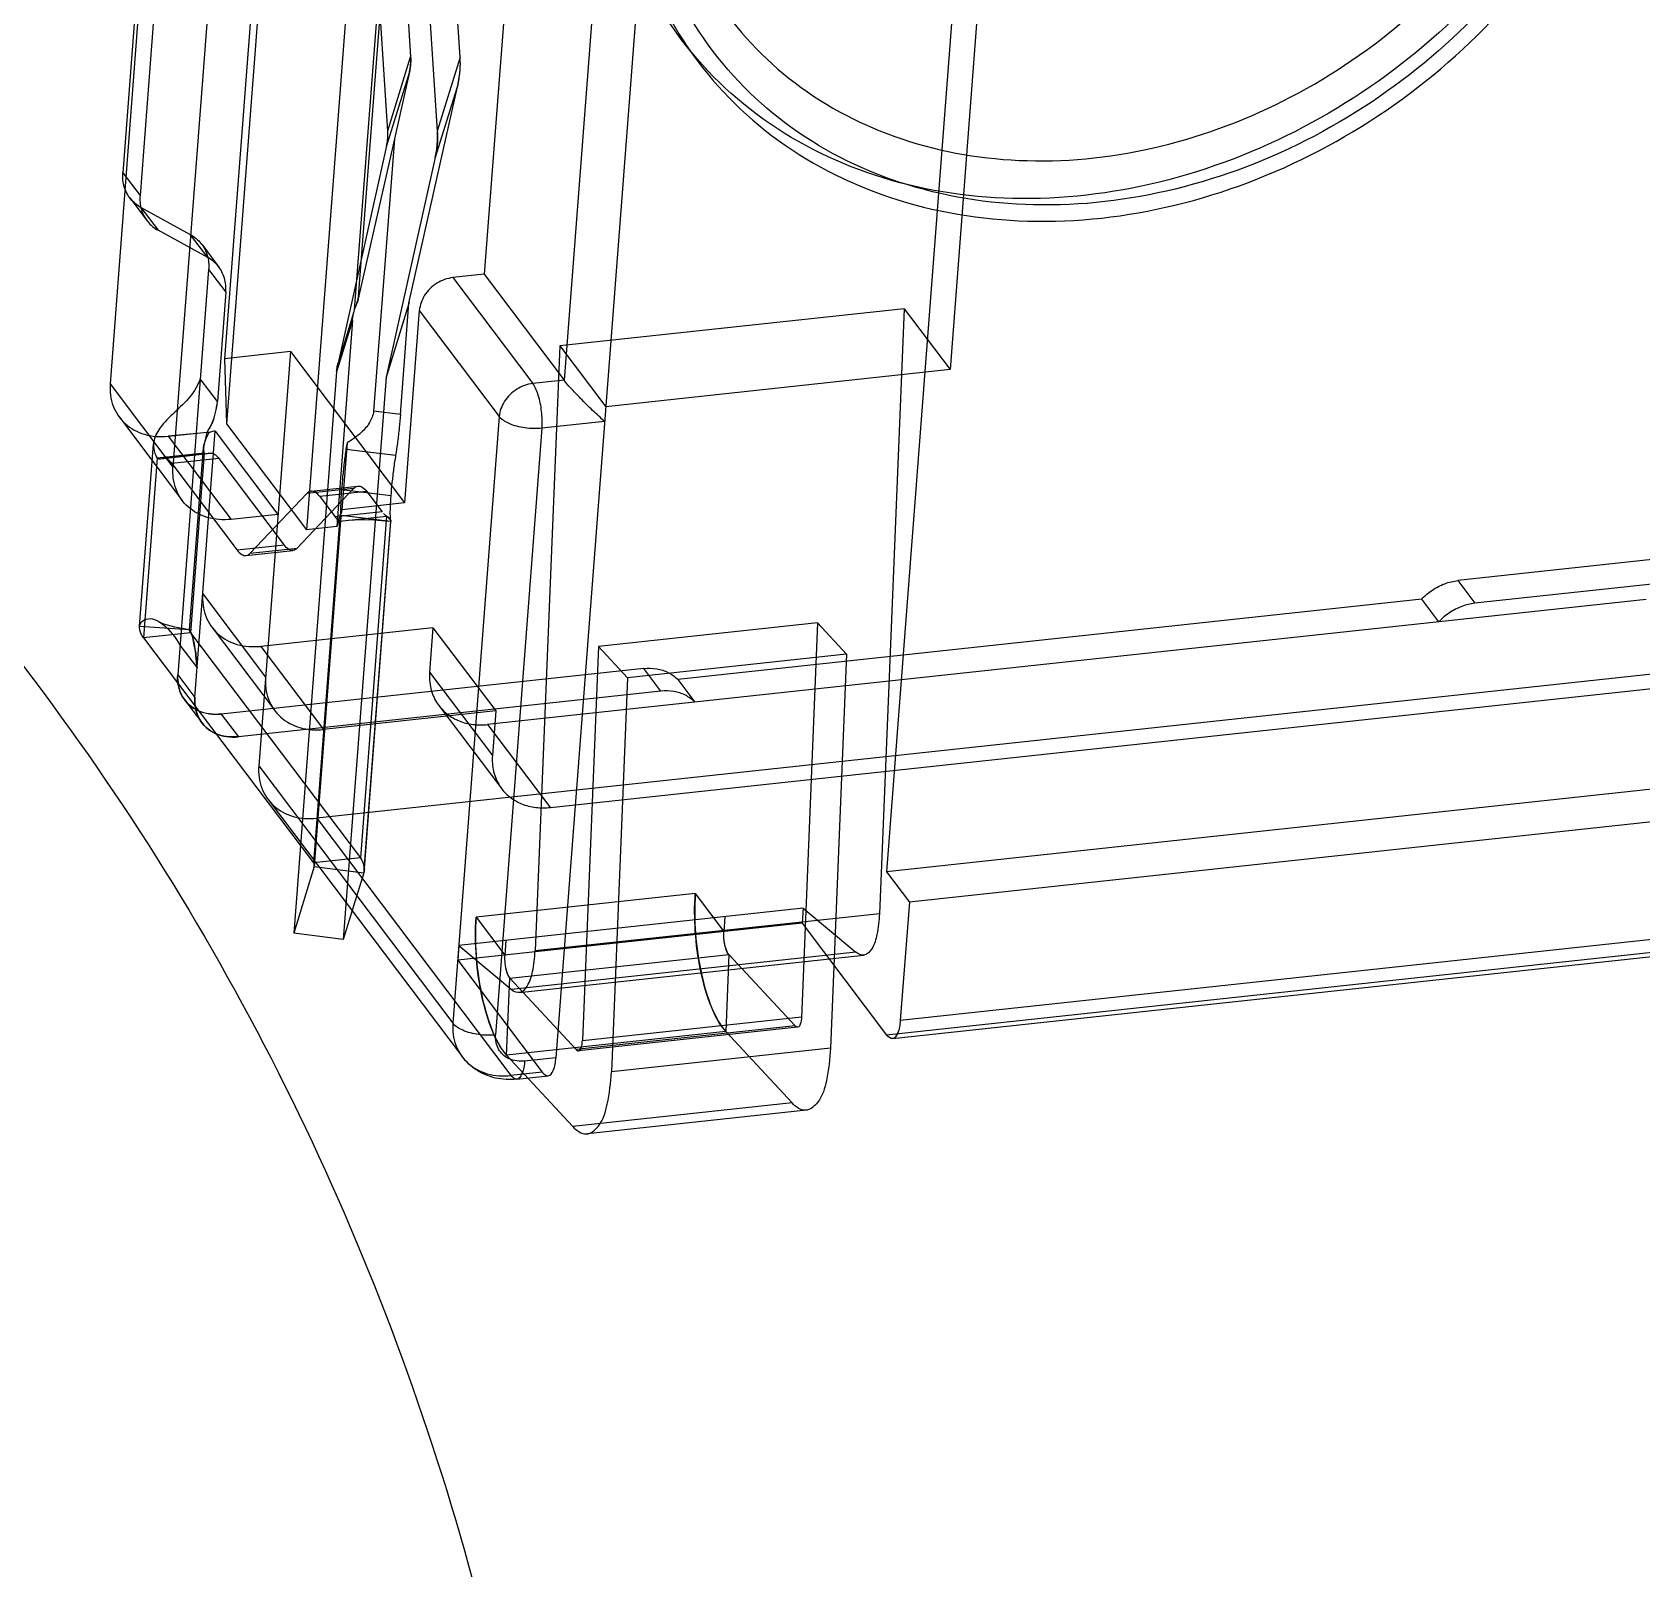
# Model space of a CAD drawing. Header units: millimetres. Extents: x 0 to 594, y 0 to 420.
# Drawn here: x 94.557 to 99.376, y 107.662 to 112.262 of the extents above; entities that cross this region are included whole.
import ezdxf

# ---------------------------------------------------------------- set-up
doc = ezdxf.new("R2010")
doc.units = ezdxf.units.MM
doc.header["$LTSCALE"] = 32.67
doc.layers.get('0').update_dxf_attribs({"linetype": 'CONTINUOUS'})

msp = doc.modelspace()

# ---------------------------------------------------------------- linework, layer by layer
at = {"color": 7, "linetype": 'CONTINUOUS'}
for p, q in [((96.5312, 114.5068), (96.1247, 109.1922)), ((95.0406, 114.4868), (94.7899, 111.2095)), ((97.4668, 114.3544), (97.1144, 109.7484)), ((95.2287, 114.2377), (94.978, 110.9603)), ((94.9935, 114.0015), (94.8282, 111.8408)), ((95.0448, 113.9336), (94.8795, 111.7728)), ((95.3357, 113.9418), (95.1325, 111.2845)), ((95.3417, 113.7465), (95.1384, 111.0892)), ((95.581, 113.4294), (95.3777, 110.7721)), ((95.6397, 112.8655), (95.5319, 111.457)), ((95.8379, 112.1866), (95.7931, 112.8677)), ((96.0115, 112.866), (95.9099, 111.5374)), ((95.6251, 112.7906), (95.5211, 111.4312)), ((95.6214, 111.9658), (95.5767, 112.6452)), ((95.7248, 112.6467), (95.7696, 111.9656)), ((97.4132, 112.6694), (97.3048, 111.2521)), ((96.2508, 112.549), (96.1492, 111.2203)), ((95.6759, 112.3958), (95.6896, 112.188)), ((95.6213, 111.967), (95.6896, 112.188)), ((95.6861, 112.1429), (95.6179, 111.9218)), ((95.6861, 112.1429), (95.6412, 111.9424)), ((95.8379, 112.1866), (95.7696, 111.9656)), ((95.6847, 111.4505), (95.8318, 112.1076)), ((95.8318, 112.1076), (95.7636, 111.8865)), ((95.6179, 111.9218), (95.4713, 111.2675)), ((95.6412, 111.9424), (95.5347, 111.4726)), ((95.6412, 111.9424), (95.5789, 111.1271)), ((95.7636, 111.8865), (95.6164, 111.2294)), ((94.8282, 111.8408), (94.8795, 111.7728)), ((94.8824, 111.737), (94.9337, 111.669)), ((95.0308, 111.6555), (94.8824, 111.737)), ((95.0821, 111.5876), (94.9337, 111.669)), ((95.0821, 111.5876), (95.0308, 111.6555)), ((95.085, 111.5517), (94.9922, 110.3385)), ((95.085, 111.5517), (95.1363, 111.4838)), ((95.9099, 111.5374), (95.8162, 111.5273)), ((95.8162, 111.5273), (96.0555, 111.2102)), ((95.9099, 111.5374), (96.1492, 111.2203)), ((95.1363, 111.4838), (95.1112, 111.1563)), ((95.5347, 111.4726), (95.5264, 111.446)), ((95.519, 111.4219), (95.4713, 111.2675)), ((95.5211, 111.4312), (95.519, 111.4219)), ((95.5264, 111.446), (95.5211, 111.4312)), ((95.6162, 111.2266), (95.6845, 111.4476)), ((95.6853, 111.4532), (95.617, 111.2322)), ((95.6592, 111.1171), (95.6847, 111.4505)), ((95.7157, 111.4286), (95.6716, 110.8528)), ((95.7157, 111.4286), (95.955, 111.1115)), ((97.1673, 111.4342), (96.1363, 111.3229)), ((97.1673, 111.4342), (97.0933, 109.6231)), ((97.1673, 111.4342), (97.3048, 111.2521)), ((95.5155, 111.3991), (95.468, 111.2451)), ((95.5155, 111.3991), (95.4683, 110.7819)), ((96.1363, 111.3229), (96.0622, 109.5118)), ((96.1363, 111.3229), (96.2737, 111.1408)), ((95.3297, 111.3058), (95.1325, 111.2845)), ((95.1325, 111.2845), (95.1384, 111.0892)), ((95.3297, 111.3058), (95.2349, 110.0657)), ((95.3297, 111.3058), (95.6716, 110.8528)), ((95.1112, 111.1563), (95.0599, 111.2243)), ((95.468, 111.2451), (95.3395, 109.565)), ((95.6164, 111.2294), (95.4877, 109.5465)), ((97.3048, 111.2521), (96.2737, 111.1408)), ((94.7899, 111.2095), (94.978, 110.9603)), ((96.1492, 111.2203), (96.0555, 111.2102)), ((95.1384, 111.0892), (95.3777, 110.7721)), ((95.6592, 111.1171), (95.5789, 111.1271)), ((95.955, 111.1115), (95.8161, 109.2957)), ((96.2703, 111.0966), (96.0829, 111.0763)), ((94.9638, 111.0526), (95.0803, 111.0651)), ((95.0818, 111.0637), (94.9638, 111.0526)), ((94.9638, 111.0526), (95.1519, 110.8034)), ((95.0435, 110.2705), (95.1044, 111.0677)), ((95.1044, 111.0677), (95.2925, 110.8186)), ((95.4994, 111.0324), (95.4842, 110.8326)), ((95.4994, 111.0324), (95.4978, 111.0201)), ((96.0829, 111.0763), (95.944, 109.2605)), ((94.9312, 110.9871), (94.89, 110.4491)), ((95.0718, 111.0022), (94.9312, 110.9871)), ((94.9449, 110.9861), (95.0855, 111.0013)), ((95.1155, 110.9859), (94.9749, 110.9707)), ((95.0718, 111.0022), (95.0306, 110.4643)), ((95.1155, 110.9859), (95.3111, 110.7268)), ((95.497, 111.0141), (95.4986, 111.0262)), ((95.497, 111.0141), (95.6447, 110.9957)), ((94.9749, 110.9707), (95.1705, 110.7116)), ((95.5191, 110.896), (95.3503, 110.7177)), ((95.5191, 110.896), (95.3785, 110.8809)), ((95.5584, 110.8869), (95.4178, 110.8717)), ((95.6302, 110.8743), (95.4837, 110.8925)), ((95.5584, 110.8869), (95.6041, 110.8263)), ((95.3785, 110.8809), (95.2097, 110.7025)), ((95.4178, 110.8717), (95.4636, 110.8111)), ((95.6716, 110.8528), (95.4842, 110.8326)), ((95.2925, 110.8186), (95.1519, 110.8034)), ((95.4767, 110.7983), (95.3985, 109.7755)), ((95.401, 109.7642), (95.4814, 110.8156)), ((95.6041, 110.8263), (95.4636, 110.8111)), ((95.4805, 110.8213), (95.4683, 110.7819)), ((95.4683, 110.7819), (95.4809, 110.8212)), ((95.4767, 110.7983), (95.6173, 110.8135)), ((95.4808, 110.8191), (95.4809, 110.8212)), ((95.4809, 110.8212), (95.4842, 110.8326)), ((95.4842, 110.8326), (95.4813, 110.8212)), ((95.6296, 110.7971), (95.4814, 110.8156)), ((95.6173, 110.8135), (95.5391, 109.7906)), ((95.6296, 110.7971), (95.5492, 109.7457)), ((95.4683, 110.7819), (95.3777, 110.7721)), ((100.0903, 110.7571), (98.8249, 110.6205)), ((95.3111, 110.7268), (95.1705, 110.7116)), ((95.2097, 110.7025), (95.3503, 110.7177)), ((100.1416, 110.6891), (98.8762, 110.5525)), ((98.8249, 110.6205), (98.8762, 110.5525)), ((95.0672, 110.5806), (95.2552, 110.3314)), ((99.3884, 110.5639), (95.9203, 110.1895)), ((98.7168, 110.5649), (96.4894, 110.3244)), ((98.768, 110.4969), (98.7168, 110.5649)), ((95.0276, 110.4728), (94.878, 110.4833)), ((95.0306, 110.4643), (94.89, 110.4491)), ((95.0306, 110.4643), (95.5391, 109.7906)), ((95.7566, 110.4793), (95.2411, 110.4236)), ((95.7566, 110.4793), (95.7464, 110.3464)), ((95.7566, 110.4793), (95.9446, 110.2302)), ((96.9083, 110.4936), (96.2522, 110.4228)), ((96.9083, 110.4936), (96.8599, 109.3112)), ((96.9083, 110.4936), (96.9949, 110.4001)), ((94.89, 110.4491), (95.3985, 109.7755)), ((94.999, 110.4271), (95.0502, 110.3591)), ((95.2411, 110.4236), (95.4291, 110.1745)), ((100.2827, 110.4349), (95.4088, 109.9088)), ((96.2522, 110.4228), (96.204, 109.2439)), ((96.2522, 110.4228), (96.3388, 110.3293)), ((96.388, 110.3574), (95.1226, 110.2208)), ((96.9949, 110.4001), (96.3388, 110.3293)), ((96.4392, 110.2895), (96.388, 110.3574)), ((96.9949, 110.4001), (96.9467, 109.2212)), ((94.9922, 110.3385), (95.0435, 110.2705)), ((95.7464, 110.3464), (95.9345, 110.0973)), ((99.5764, 110.3148), (96.1084, 109.9404)), ((96.3388, 110.3293), (96.2906, 109.1504)), ((96.4894, 110.3244), (96.5407, 110.2565)), ((96.4392, 110.2895), (95.1739, 110.1529)), ((95.1226, 110.2208), (95.1739, 110.1529)), ((95.9446, 110.2302), (95.4291, 110.1745)), ((95.9446, 110.2302), (95.9345, 110.0973)), ((95.9203, 110.1895), (96.1084, 109.9404)), ((95.2349, 110.0657), (95.8161, 109.2957)), ((99.7389, 110.0317), (97.1144, 109.7484)), ((99.8072, 109.9411), (97.1828, 109.6578)), ((95.4088, 109.9088), (95.99, 109.1388)), ((95.5391, 109.7906), (95.3985, 109.7755)), ((95.401, 109.7642), (95.3395, 109.565)), ((95.401, 109.7642), (95.5493, 109.7457)), ((95.5492, 109.7457), (95.4877, 109.5465)), ((97.1144, 109.7484), (97.1828, 109.6578)), ((96.542, 109.6833), (95.8858, 109.6125)), ((96.542, 109.6833), (96.6274, 109.5701)), ((96.8651, 109.6397), (95.8341, 109.5284)), ((96.8651, 109.6397), (96.8617, 109.5954)), ((96.8651, 109.6397), (97.0225, 109.5077)), ((97.1828, 109.6578), (97.1557, 109.3035)), ((96.8617, 109.5954), (95.8307, 109.4841)), ((95.8858, 109.6125), (95.9713, 109.4992)), ((97.0933, 109.6231), (96.0622, 109.5118)), ((96.6308, 109.6144), (96.6274, 109.5701)), ((96.8617, 109.5954), (97.1147, 109.2602)), ((99.7801, 109.5868), (97.1557, 109.3035)), ((95.4877, 109.5465), (95.3395, 109.565)), ((95.9747, 109.5435), (95.9713, 109.4992)), ((99.7392, 109.5435), (97.1147, 109.2602)), ((95.8341, 109.5284), (95.8307, 109.4841)), ((95.8341, 109.5284), (95.9915, 109.3964)), ((95.9865, 109.4305), (96.6426, 109.5013)), ((97.0225, 109.5077), (95.9915, 109.3964)), ((96.6426, 109.5013), (96.6332, 109.2709)), ((96.6426, 109.5013), (96.8409, 109.2873)), ((95.8307, 109.4841), (96.0837, 109.1489)), ((95.9771, 109.2), (95.9865, 109.4305)), ((96.1848, 109.2165), (95.9865, 109.4305)), ((96.204, 109.2439), (96.8601, 109.3147)), ((96.6332, 109.2709), (95.9771, 109.2)), ((96.8409, 109.2873), (96.1848, 109.2165)), ((96.6332, 109.2709), (96.8315, 109.0568)), ((96.9467, 109.2212), (96.2906, 109.1504)), ((95.9771, 109.2), (96.1753, 108.986)), ((96.1247, 109.1922), (96.0309, 109.182)), ((96.0837, 109.1489), (95.99, 109.1388)), ((96.8315, 109.0568), (96.1753, 108.986))]:
    msp.add_line(p, q, dxfattribs=at)
at = {"color": 6, "linetype": 'CONTINUOUS'}
for p, q in [((96.4995, 112.2408), (96.5508, 112.1729)), ((94.8491, 111.7656), (94.9004, 111.6976)), ((95.0641, 111.6269), (95.1154, 111.559)), ((94.8178, 111.1092), (95.0058, 110.8601)), ((94.878, 110.4841), (94.9197, 111.0291)), ((94.9411, 110.9853), (95.0817, 111.0005)), ((94.9487, 110.987), (95.0893, 111.0022)), ((95.0276, 110.4726), (95.0693, 111.0177)), ((95.3915, 110.888), (95.5321, 110.9032)), ((95.4015, 109.7666), (95.4815, 110.8125)), ((95.551, 109.7552), (95.6308, 110.7987)), ((95.1968, 110.6954), (95.3373, 110.7105)), ((95.095, 110.4803), (95.283, 110.2312)), ((95.0131, 110.2633), (95.0643, 110.1954)), ((95.7743, 110.2462), (95.9623, 109.9971)), ((95.2627, 109.9655), (95.8439, 109.1954)), ((96.0144, 109.3877), (97.0454, 109.499)), ((97.1322, 109.2493), (99.7567, 109.5326)), ((96.8481, 109.2837), (96.192, 109.2129)), ((96.0075, 109.1279), (96.1012, 109.138)), ((96.875, 109.0351), (96.2189, 108.9643))]:
    msp.add_line(p, q, dxfattribs=at)
at = {"color": 7, "linetype": 'CONTINUOUS'}
msp.add_lwpolyline([(95.4814, 110.8156), (95.4811, 110.8173), (95.4808, 110.8191), (95.4805, 110.8213)], dxfattribs=at)
at = {"color": 6, "linetype": 'CONTINUOUS'}
for points in [[(95.5022, 110.8011), (95.5409, 110.8032), (95.5808, 110.802), (95.6242, 110.7978)], [(95.0278, 110.4731), (94.9834, 110.4806), (94.9506, 110.4901), (94.9367, 110.4961)]]:
    msp.add_lwpolyline(points, dxfattribs=at)
at = {"color": 7, "linetype": 'CONTINUOUS'}
for centre, radius, start, end in [((95.5296, 112.1774), 0.1604, 355.6376, 3.7893), ((95.5327, 112.1772), 0.1572, 347.3822, 355.6401), ((95.5633, 112.1677), 0.2752, 347.3822, 355.6401), ((95.5578, 112.1681), 0.2807, 355.6376, 3.7893), ((95.4609, 111.9564), 0.1608, 355.6482, 3.7787), ((95.4888, 111.9471), 0.2815, 355.6496, 3.7774), ((95.4642, 111.9562), 0.1575, 347.3874, 355.634), ((95.4946, 111.9467), 0.2756, 347.3886, 355.6336), ((95.5759, 111.4282), 0.0526, 146.847, 160.2716), ((95.6329, 111.4077), 0.1131, 154.875, 160.2303), ((95.625, 111.2331), 0.1575, 167.3874, 175.634)]:
    msp.add_arc(centre, radius, start, end, dxfattribs=at)
for points, knots in [([(74.7769, 102.3024), (74.8599, 103.3883), (75.4111, 105.6009), (77.1724, 108.582), (79.715, 111.0695), (82.8038, 112.833), (86.1547, 113.7095), (88.9616, 113.6157), (91.0053, 113.0233), (92.3839, 112.3473), (93.592, 111.4497), (94.2653, 110.7156), (94.5615, 110.3231)], [0, 0, 0, 0, 0.122876, 0.252494, 0.386115, 0.519736, 0.649358, 0.772234, 0.831116, 0.888409, 0.94452, 1, 1, 1, 1]), ([(99.363, 113.4018), (99.3511, 113.2588), (99.2848, 112.968), (99.0691, 112.5702), (98.7574, 112.2266), (98.3723, 111.962), (97.9424, 111.7965), (97.4998, 111.7441), (97.0794, 111.8112), (96.7144, 111.9961), (96.4382, 112.2874), (96.2781, 112.6595), (96.2603, 112.9318), (96.27, 113.0679)], [0, 0, 0, 0, 0.091198, 0.18667, 0.284568, 0.383307, 0.480933, 0.57451, 0.663334, 0.747648, 0.829893, 0.913305, 1, 1, 1, 1]), ([(96.4335, 113.0587), (96.4242, 112.9363), (96.4409, 112.6916), (96.5832, 112.356), (96.8311, 112.0912), (97.1609, 111.9216), (97.5422, 111.8589), (97.944, 111.905), (98.3354, 112.0544), (98.6866, 112.2948), (98.9708, 112.6077), (99.1658, 112.9691), (99.227, 113.2321), (99.2369, 113.3613)], [0, 0, 0, 0, 0.086042, 0.168716, 0.250769, 0.335203, 0.424075, 0.517861, 0.615518, 0.714948, 0.813603, 0.909131, 1, 1, 1, 1]), ([(96.3212, 112.9999), (96.3109, 112.8649), (96.3293, 112.5949), (96.4863, 112.2246), (96.7599, 111.9324), (97.1238, 111.7453), (97.5445, 111.6762), (97.9878, 111.727), (98.4196, 111.8918), (98.8071, 112.157), (99.1207, 112.5023), (99.3359, 112.901), (99.4034, 113.1913), (99.4143, 113.3338)], [0, 0, 0, 0, 0.086042, 0.168716, 0.250769, 0.335203, 0.424075, 0.517861, 0.615518, 0.714948, 0.813603, 0.909131, 1, 1, 1, 1]), ([(99.3631, 113.3283), (99.3515, 113.19), (99.2874, 112.9089), (99.0789, 112.5243), (98.7775, 112.1921), (98.4052, 111.9363), (97.9895, 111.7762), (97.5616, 111.7255), (97.1551, 111.7904), (96.8022, 111.9691), (96.5351, 112.2508), (96.3803, 112.6107), (96.3631, 112.8739), (96.3725, 113.0055)], [0, 0, 0, 0, 0.091198, 0.18667, 0.284568, 0.383307, 0.480933, 0.57451, 0.663334, 0.747648, 0.829893, 0.913305, 1, 1, 1, 1]), ([(95.6896, 112.188), (95.6899, 112.183), (95.6901, 112.1728), (95.689, 112.1577), (95.6872, 112.1478), (95.6861, 112.1429)], [0, 0, 0, 0, 0.334948, 0.668078, 1, 1, 1, 1]), ([(95.8318, 112.1076), (95.8338, 112.1161), (95.8368, 112.1336), (95.8388, 112.16), (95.8385, 112.1778), (95.8379, 112.1866)], [0, 0, 0, 0, 0.331922, 0.665052, 1, 1, 1, 1]), ([(95.6171, 111.9186), (95.6184, 111.9238), (95.6204, 111.9343), (95.6218, 111.9501), (95.6217, 111.9606), (95.6214, 111.9658)], [0, 0, 0, 0, 0.340849, 0.668616, 1, 1, 1, 1]), ([(95.7696, 111.9656), (95.7702, 111.9567), (95.7705, 111.939), (95.7685, 111.9125), (95.7655, 111.8951), (95.7636, 111.8865)], [0, 0, 0, 0, 0.334948, 0.668078, 1, 1, 1, 1]), ([(94.8824, 111.737), (94.8705, 111.7435), (94.849, 111.7612), (94.8297, 111.7986), (94.8272, 111.8267), (94.8282, 111.8408)], [0, 0, 0, 0, 0.329633, 0.657927, 1, 1, 1, 1]), ([(94.8795, 111.7728), (94.8784, 111.7588), (94.8809, 111.7307), (94.9003, 111.6932), (94.9218, 111.6755), (94.9337, 111.669)], [0, 0, 0, 0, 0.342073, 0.670367, 1, 1, 1, 1]), ([(95.0308, 111.6555), (95.0427, 111.649), (95.0642, 111.6313), (95.0836, 111.5939), (95.0861, 111.5658), (95.085, 111.5517)], [0, 0, 0, 0, 0.329633, 0.657927, 1, 1, 1, 1]), ([(95.1363, 111.4838), (95.1373, 111.4978), (95.1348, 111.526), (95.1155, 111.5634), (95.094, 111.5811), (95.0821, 111.5876)], [0, 0, 0, 0, 0.342073, 0.670367, 1, 1, 1, 1]), ([(95.8162, 111.5273), (95.7994, 111.5249), (95.7662, 111.5134), (95.7288, 111.4773), (95.7175, 111.4446), (95.7157, 111.4286)], [0, 0, 0, 0, 0.337776, 0.677627, 1, 1, 1, 1]), ([(95.5155, 111.3991), (95.5157, 111.4016), (95.5163, 111.4067), (95.5174, 111.4143), (95.5184, 111.4194), (95.519, 111.4219)], [0, 0, 0, 0, 0.329852, 0.663174, 1, 1, 1, 1]), ([(95.0599, 111.2243), (95.053, 111.2048), (95.0308, 111.1674), (94.9828, 111.1247), (94.941, 111.0835), (94.9143, 111.0349), (94.9223, 111.0005), (94.9312, 110.9871)], [0, 0, 0, 0, 0.216492, 0.442853, 0.669998, 0.831532, 1, 1, 1, 1]), ([(95.468, 111.2451), (95.4682, 111.2479), (95.4688, 111.2535), (95.4702, 111.2626), (95.4716, 111.2688), (95.4724, 111.2722)], [0, 0, 0, 0, 0.307143, 0.613683, 1, 1, 1, 1]), ([(94.7899, 111.2095), (94.7887, 111.187), (94.7935, 111.142), (94.8323, 111.0858), (94.8932, 111.0529), (94.9401, 111.0504), (94.9638, 111.0526)], [0, 0, 0, 0, 0.251334, 0.489098, 0.733398, 1, 1, 1, 1]), ([(96.0555, 111.2102), (96.0387, 111.2084), (96.0054, 111.1961), (95.9684, 111.1603), (95.9562, 111.1276), (95.955, 111.1115)], [0, 0, 0, 0, 0.336559, 0.678937, 1, 1, 1, 1]), ([(96.0829, 111.0763), (96.0842, 111.0931), (96.083, 111.1268), (96.0742, 111.1721), (96.0631, 111.2001), (96.0555, 111.2102)], [0, 0, 0, 0, 0.363663, 0.724773, 1, 1, 1, 1]), ([(96.2703, 111.0966), (96.2586, 111.1078), (96.2338, 111.1298), (96.2002, 111.1637), (96.1714, 111.1936), (96.1551, 111.2121), (96.1492, 111.2203)], [0, 0, 0, 0, 0.281124, 0.574172, 0.82478, 1, 1, 1, 1]), ([(95.0803, 111.0651), (95.0866, 111.0736), (95.0975, 111.0923), (95.1063, 111.1237), (95.1101, 111.1453), (95.1112, 111.1563)], [0, 0, 0, 0, 0.326021, 0.659085, 1, 1, 1, 1]), ([(95.0803, 111.0651), (95.0863, 111.0736), (95.0969, 111.0922), (95.1059, 111.1236), (95.1098, 111.1452), (95.1112, 111.1563)], [0, 0, 0, 0, 0.3211, 0.654368, 1, 1, 1, 1]), ([(95.5789, 111.1271), (95.577, 111.1152), (95.5681, 111.0908), (95.539, 111.0591), (95.5141, 111.0414), (95.4994, 111.0324)], [0, 0, 0, 0, 0.283202, 0.593748, 1, 1, 1, 1]), ([(95.6592, 111.1171), (95.6582, 111.1039), (95.6556, 111.0769), (95.6508, 111.0364), (95.6468, 111.0091), (95.6447, 110.9957)], [0, 0, 0, 0, 0.323379, 0.665591, 1, 1, 1, 1]), ([(96.0829, 111.0763), (96.0658, 111.0745), (96.032, 111.0754), (95.9879, 111.0865), (95.9623, 111.1018), (95.955, 111.1115)], [0, 0, 0, 0, 0.37691, 0.732606, 1, 1, 1, 1]), ([(95.0718, 111.0022), (95.0694, 111.0071), (95.068, 111.0203), (95.0763, 111.0403), (95.0786, 111.0562), (95.0803, 111.0651)], [0, 0, 0, 0, 0.253879, 0.57567, 1, 1, 1, 1]), ([(95.0849, 111.0629), (95.0812, 111.0548), (95.0749, 111.0404), (95.0683, 111.0202), (95.0693, 111.0071), (95.0718, 111.0022)], [0, 0, 0, 0, 0.418016, 0.742618, 1, 1, 1, 1]), ([(95.1044, 111.0677), (95.1018, 111.0674), (95.0967, 111.0668), (95.0894, 111.0643), (95.0844, 111.0638), (95.0818, 111.0637)], [0, 0, 0, 0, 0.346033, 0.665562, 1, 1, 1, 1]), ([(95.1044, 111.0677), (95.1018, 111.0675), (95.0951, 111.0664), (95.0886, 111.0645), (95.0849, 111.0629)], [0, 0, 0, 0, 0.394694, 1, 1, 1, 1]), ([(94.9749, 110.9707), (94.972, 110.9746), (94.9661, 110.9812), (94.9555, 110.9874), (94.948, 110.9872), (94.9449, 110.9861)], [0, 0, 0, 0, 0.410026, 0.727747, 1, 1, 1, 1]), ([(95.0855, 111.0013), (95.0886, 111.0024), (95.0961, 111.0026), (95.1067, 110.9964), (95.1126, 110.9898), (95.1155, 110.9859)], [0, 0, 0, 0, 0.272253, 0.589974, 1, 1, 1, 1]), ([(95.4837, 110.8925), (95.4847, 110.9057), (95.4871, 110.9327), (95.4916, 110.9732), (95.4951, 111.0006), (95.497, 111.0141)], [0, 0, 0, 0, 0.32342, 0.665619, 1, 1, 1, 1]), ([(95.6447, 110.9957), (95.6425, 110.9822), (95.6386, 110.9549), (95.6337, 110.9144), (95.6312, 110.8874), (95.6302, 110.8743)], [0, 0, 0, 0, 0.334409, 0.676621, 1, 1, 1, 1]), ([(95.1519, 110.8034), (95.1281, 110.8013), (95.0812, 110.8038), (95.0203, 110.8367), (94.9816, 110.8928), (94.9767, 110.9379), (94.978, 110.9603)], [0, 0, 0, 0, 0.266602, 0.510902, 0.748666, 1, 1, 1, 1]), ([(95.4178, 110.8717), (95.414, 110.8768), (95.4067, 110.8851), (95.3904, 110.8901), (95.3818, 110.8843), (95.3785, 110.8809)], [0, 0, 0, 0, 0.403787, 0.697855, 1, 1, 1, 1]), ([(95.4809, 110.8212), (95.4807, 110.8269), (95.4809, 110.8407), (95.4817, 110.8645), (95.483, 110.8825), (95.4837, 110.8925)], [0, 0, 0, 0, 0.238706, 0.578783, 1, 1, 1, 1]), ([(95.4813, 110.8212), (95.4809, 110.8269), (95.4808, 110.8407), (95.4817, 110.8645), (95.483, 110.8825), (95.4837, 110.8925)], [0, 0, 0, 0, 0.239224, 0.579086, 1, 1, 1, 1]), ([(95.5191, 110.896), (95.5224, 110.8995), (95.531, 110.9053), (95.5473, 110.9003), (95.5546, 110.8919), (95.5584, 110.8869)], [0, 0, 0, 0, 0.302145, 0.596213, 1, 1, 1, 1]), ([(95.6302, 110.8743), (95.6293, 110.8627), (95.628, 110.8424), (95.6277, 110.8167), (95.6284, 110.8024), (95.6296, 110.7971)], [0, 0, 0, 0, 0.448381, 0.790313, 1, 1, 1, 1]), ([(95.4814, 110.8156), (95.4814, 110.8131), (95.4814, 110.8071), (95.4795, 110.8005), (95.4767, 110.7983)], [0, 0, 0, 0, 0.423062, 1, 1, 1, 1]), ([(95.6173, 110.8135), (95.6202, 110.8114), (95.6249, 110.8077), (95.629, 110.8026), (95.6316, 110.7989), (95.6302, 110.7971), (95.6296, 110.7971)], [0, 0, 0, 0, 0.481426, 0.777817, 0.927996, 1, 1, 1, 1]), ([(95.6296, 110.7971), (95.6325, 110.7976), (95.6247, 110.8089), (95.6206, 110.811), (95.6173, 110.8135)], [0, 0, 0, 0, 0.411827, 1, 1, 1, 1]), ([(95.1705, 110.7116), (95.1743, 110.7066), (95.1816, 110.6982), (95.1979, 110.6933), (95.2065, 110.6991), (95.2097, 110.7025)], [0, 0, 0, 0, 0.403787, 0.697855, 1, 1, 1, 1]), ([(95.3503, 110.7177), (95.3471, 110.7143), (95.3385, 110.7085), (95.3222, 110.7134), (95.3149, 110.7218), (95.3111, 110.7268)], [0, 0, 0, 0, 0.302145, 0.596213, 1, 1, 1, 1]), ([(98.7168, 110.5649), (98.7263, 110.5751), (98.7477, 110.5933), (98.7847, 110.6125), (98.8116, 110.619), (98.8249, 110.6205)], [0, 0, 0, 0, 0.337981, 0.673926, 1, 1, 1, 1]), ([(95.0672, 110.5806), (95.0659, 110.5581), (95.0708, 110.513), (95.1095, 110.4569), (95.1704, 110.424), (95.2174, 110.4215), (95.2411, 110.4236)], [0, 0, 0, 0, 0.251334, 0.489098, 0.733398, 1, 1, 1, 1]), ([(98.8762, 110.5525), (98.8628, 110.5511), (98.8359, 110.5445), (98.799, 110.5254), (98.7775, 110.5072), (98.768, 110.4969)], [0, 0, 0, 0, 0.326074, 0.662019, 1, 1, 1, 1]), ([(94.878, 110.4833), (94.8784, 110.493), (94.9049, 110.5165), (94.9601, 110.4852), (94.9858, 110.4507), (94.999, 110.4271)], [0, 0, 0, 0, 0.180103, 0.498996, 1, 1, 1, 1]), ([(94.89, 110.4491), (94.8874, 110.4526), (94.8828, 110.4599), (94.8786, 110.4715), (94.8778, 110.4795), (94.878, 110.4833)], [0, 0, 0, 0, 0.36052, 0.689517, 1, 1, 1, 1]), ([(95.0502, 110.3591), (95.0495, 110.3709), (95.0475, 110.3923), (95.0438, 110.4193), (95.039, 110.4424), (95.0362, 110.4538), (95.0276, 110.4785), (95.0276, 110.4728)], [0, 0, 0, 0, 0.304579, 0.543483, 0.723936, 0.853171, 1, 1, 1, 1]), ([(95.0276, 110.4728), (95.0313, 110.4663), (95.0367, 110.4527), (95.0422, 110.4284), (95.0472, 110.3973), (95.0492, 110.3731), (95.0502, 110.3591)], [0, 0, 0, 0, 0.190699, 0.375109, 0.640444, 1, 1, 1, 1]), ([(96.388, 110.3574), (96.4007, 110.3588), (96.4261, 110.3583), (96.4616, 110.3471), (96.4813, 110.3328), (96.4894, 110.3244)], [0, 0, 0, 0, 0.350193, 0.681984, 1, 1, 1, 1]), ([(94.5615, 110.3231), (94.8577, 109.9308), (95.3787, 109.0822), (95.9105, 107.6746), (96.1826, 106.1645), (96.1871, 105.1295), (96.1473, 104.6093)], [0, 0, 0, 0, 0.243588, 0.489929, 0.741506, 1, 1, 1, 1]), ([(95.1226, 110.2208), (95.0995, 110.2183), (95.0525, 110.2237), (94.9991, 110.2707), (94.9905, 110.3166), (94.9922, 110.3385)], [0, 0, 0, 0, 0.348715, 0.670482, 1, 1, 1, 1]), ([(94.9922, 110.3385), (94.9913, 110.3165), (94.9988, 110.2708), (95.0527, 110.2234), (95.0994, 110.2191), (95.1226, 110.2208)], [0, 0, 0, 0, 0.330622, 0.65001, 1, 1, 1, 1]), ([(95.2552, 110.3314), (95.2535, 110.3092), (95.2589, 110.2641), (95.2974, 110.2077), (95.3587, 110.175), (95.4056, 110.172), (95.4291, 110.1745)], [0, 0, 0, 0, 0.249392, 0.489099, 0.735447, 1, 1, 1, 1]), ([(95.7464, 110.3464), (95.7453, 110.3302), (95.7473, 110.2978), (95.7659, 110.2533), (95.7876, 110.23), (95.7997, 110.2204)], [0, 0, 0, 0, 0.34313, 0.672951, 1, 1, 1, 1]), ([(95.0435, 110.2705), (95.0418, 110.2487), (95.0504, 110.2028), (95.1038, 110.1558), (95.1508, 110.1504), (95.1739, 110.1529)], [0, 0, 0, 0, 0.329518, 0.651285, 1, 1, 1, 1]), ([(95.1739, 110.1529), (95.1507, 110.1511), (95.104, 110.1555), (95.0501, 110.2029), (95.0426, 110.2485), (95.0435, 110.2705)], [0, 0, 0, 0, 0.349867, 0.669259, 1, 1, 1, 1]), ([(96.5407, 110.2565), (96.5325, 110.2648), (96.5128, 110.2792), (96.4774, 110.2904), (96.452, 110.2908), (96.4392, 110.2895)], [0, 0, 0, 0, 0.318016, 0.649807, 1, 1, 1, 1]), ([(95.7997, 110.2204), (95.8105, 110.2122), (95.8349, 110.1983), (95.8765, 110.1879), (95.9056, 110.188), (95.9203, 110.1895)], [0, 0, 0, 0, 0.319092, 0.651638, 1, 1, 1, 1]), ([(95.9345, 110.0973), (95.9332, 110.0811), (95.9354, 110.0487), (95.954, 110.0042), (95.9755, 109.9808), (95.9878, 109.9713)], [0, 0, 0, 0, 0.343156, 0.672927, 1, 1, 1, 1]), ([(95.2349, 110.0657), (95.2336, 110.0433), (95.2385, 109.9982), (95.2772, 109.942), (95.3381, 109.9091), (95.3851, 109.9067), (95.4088, 109.9088)], [0, 0, 0, 0, 0.251334, 0.489098, 0.733398, 1, 1, 1, 1]), ([(96.1084, 109.9404), (96.0937, 109.9388), (96.0645, 109.9388), (96.0229, 109.9492), (95.9985, 109.963), (95.9878, 109.9713)], [0, 0, 0, 0, 0.348362, 0.680908, 1, 1, 1, 1]), ([(95.5493, 109.7457), (95.5507, 109.7506), (95.552, 109.761), (95.5481, 109.7767), (95.5425, 109.7861), (95.5391, 109.7906)], [0, 0, 0, 0, 0.320408, 0.641863, 1, 1, 1, 1]), ([(95.5391, 109.7906), (95.5425, 109.7861), (95.5481, 109.7767), (95.552, 109.761), (95.5507, 109.7506), (95.5492, 109.7457)], [0, 0, 0, 0, 0.35815, 0.679592, 1, 1, 1, 1]), ([(96.6242, 109.2817), (96.6078, 109.3034), (96.581, 109.3608), (96.5545, 109.4587), (96.5397, 109.5695), (96.5391, 109.6461), (96.542, 109.6833)], [0, 0, 0, 0, 0.195888, 0.450029, 0.730645, 1, 1, 1, 1]), ([(96.542, 109.6833), (96.5393, 109.6435), (96.5398, 109.5628), (96.5568, 109.4473), (96.5852, 109.3477), (96.6155, 109.2911), (96.6332, 109.2709)], [0, 0, 0, 0, 0.278364, 0.561349, 0.812137, 1, 1, 1, 1]), ([(95.8858, 109.6125), (95.883, 109.5752), (95.8836, 109.4987), (95.8984, 109.3878), (95.9249, 109.29), (95.9517, 109.2325), (95.9681, 109.2109)], [0, 0, 0, 0, 0.269355, 0.549971, 0.804112, 1, 1, 1, 1]), ([(95.9771, 109.2), (95.9594, 109.2203), (95.9291, 109.2768), (95.9007, 109.3764), (95.8837, 109.4919), (95.8832, 109.5727), (95.8858, 109.6125)], [0, 0, 0, 0, 0.187863, 0.438651, 0.721636, 1, 1, 1, 1]), ([(97.0933, 109.6231), (97.0924, 109.6023), (97.0882, 109.566), (97.0762, 109.5228), (97.0503, 109.4934), (97.0293, 109.502), (97.0225, 109.5077)], [0, 0, 0, 0, 0.379594, 0.660326, 0.837215, 1, 1, 1, 1]), ([(96.6426, 109.5013), (96.6378, 109.5065), (96.632, 109.5216), (96.6273, 109.5448), (96.6268, 109.5617), (96.6274, 109.5701)], [0, 0, 0, 0, 0.298335, 0.647932, 1, 1, 1, 1]), ([(96.6426, 109.5001), (96.6386, 109.5062), (96.6321, 109.5203), (96.6274, 109.5442), (96.627, 109.5612), (96.6274, 109.5701)], [0, 0, 0, 0, 0.300991, 0.63195, 1, 1, 1, 1]), ([(95.9713, 109.4992), (95.9707, 109.4909), (95.9712, 109.474), (95.9759, 109.4507), (95.9817, 109.4357), (95.9865, 109.4305)], [0, 0, 0, 0, 0.352068, 0.701665, 1, 1, 1, 1]), ([(95.9713, 109.4992), (95.9708, 109.4911), (95.9712, 109.4747), (95.9755, 109.4507), (95.9823, 109.4359), (95.9865, 109.4291)], [0, 0, 0, 0, 0.337049, 0.671317, 1, 1, 1, 1]), ([(95.9915, 109.3964), (95.9983, 109.3907), (96.0193, 109.3821), (96.0451, 109.4115), (96.0572, 109.4547), (96.0614, 109.491), (96.0622, 109.5118)], [0, 0, 0, 0, 0.162785, 0.339674, 0.620406, 1, 1, 1, 1]), ([(96.8601, 109.3147), (96.8598, 109.3072), (96.859, 109.2969), (96.8509, 109.2813), (96.8429, 109.2851), (96.8409, 109.2873)], [0, 0, 0, 0, 0.530187, 0.786668, 1, 1, 1, 1]), ([(97.1557, 109.3035), (97.1545, 109.2905), (97.1535, 109.2717), (97.1342, 109.2426), (97.1192, 109.2547), (97.1147, 109.2602)], [0, 0, 0, 0, 0.478367, 0.742972, 1, 1, 1, 1]), ([(95.8161, 109.2957), (95.8144, 109.2734), (95.8198, 109.2283), (95.8583, 109.1719), (95.9195, 109.1392), (95.9665, 109.1362), (95.99, 109.1388)], [0, 0, 0, 0, 0.249392, 0.489099, 0.735447, 1, 1, 1, 1]), ([(95.944, 109.2605), (95.9269, 109.2587), (95.8931, 109.2596), (95.849, 109.2707), (95.8234, 109.286), (95.8161, 109.2957)], [0, 0, 0, 0, 0.37691, 0.732606, 1, 1, 1, 1]), ([(96.0309, 109.182), (96.0154, 109.1809), (95.9843, 109.1838), (95.9484, 109.2154), (95.9434, 109.2458), (95.944, 109.2605)], [0, 0, 0, 0, 0.349867, 0.669259, 1, 1, 1, 1]), ([(96.1829, 109.2185), (96.1853, 109.2157), (96.1933, 109.2093), (96.2034, 109.2258), (96.2034, 109.2363), (96.204, 109.2439)], [0, 0, 0, 0, 0.245047, 0.496318, 1, 1, 1, 1]), ([(96.1848, 109.2165), (96.1867, 109.2144), (96.1948, 109.2102), (96.203, 109.2265), (96.2037, 109.2366), (96.204, 109.2439)], [0, 0, 0, 0, 0.204376, 0.490361, 1, 1, 1, 1]), ([(96.9467, 109.2212), (96.9454, 109.1885), (96.938, 109.1325), (96.92, 109.0643), (96.8719, 109.0239), (96.8419, 109.0456), (96.8315, 109.0568)], [0, 0, 0, 0, 0.380326, 0.653573, 0.820977, 1, 1, 1, 1]), ([(96.0309, 109.182), (96.0299, 109.1691), (96.0286, 109.1503), (96.0096, 109.1212), (95.9942, 109.1332), (95.99, 109.1388)], [0, 0, 0, 0, 0.477068, 0.743601, 1, 1, 1, 1]), ([(96.0837, 109.1489), (96.0881, 109.1434), (96.1032, 109.1313), (96.1225, 109.1604), (96.1235, 109.1792), (96.1247, 109.1922)], [0, 0, 0, 0, 0.256963, 0.521496, 1, 1, 1, 1]), ([(96.1753, 108.986), (96.1858, 108.9747), (96.2158, 108.953), (96.2639, 108.9934), (96.2819, 109.0617), (96.2893, 109.1177), (96.2906, 109.1504)], [0, 0, 0, 0, 0.179023, 0.346427, 0.619674, 1, 1, 1, 1])]:
    msp.add_open_spline(points, degree=3, knots=knots, dxfattribs=at)
for points in [[(95.5319, 111.457), (95.5323, 111.4604), (95.5328, 111.4639), (95.5336, 111.4673)], [(95.5347, 111.4726), (95.5339, 111.4691), (95.5331, 111.4657), (95.5327, 111.4621)], [(94.9312, 110.9871), (94.934, 110.9858), (94.9375, 110.9842), (94.9404, 110.9852)], [(95.0855, 111.0013), (95.0826, 111.0003), (95.0792, 110.9995), (95.0764, 111.0007)], [(95.4636, 110.8111), (95.4662, 110.8077), (95.4686, 110.8039), (95.4723, 110.8016)], [(95.6173, 110.8135), (95.614, 110.8155), (95.6108, 110.818), (95.6085, 110.821)], [(95.0306, 110.4643), (95.0288, 110.4667), (95.0275, 110.4698), (95.0276, 110.4728)], [(95.3985, 109.7755), (95.4001, 109.7733), (95.4023, 109.7705), (95.4015, 109.768)], [(96.6332, 109.2709), (96.6311, 109.2731), (96.629, 109.2754), (96.6272, 109.2778)], [(95.9681, 109.2109), (95.97, 109.2083), (95.9719, 109.2057), (95.9741, 109.2034)]]:
    msp.add_open_spline(points, degree=3, dxfattribs=at)
at = {"color": 6, "linetype": 'CONTINUOUS'}
msp.add_open_spline([(96.0075, 109.1279), (95.9863, 109.1256), (95.9438, 109.1278), (95.886, 109.1517), (95.8558, 109.1796), (95.8439, 109.1954)], degree=3, knots=[0, 0, 0, 0, 0.347268, 0.67779, 1, 1, 1, 1], dxfattribs=at)

doc.saveas('drawing.dxf')
